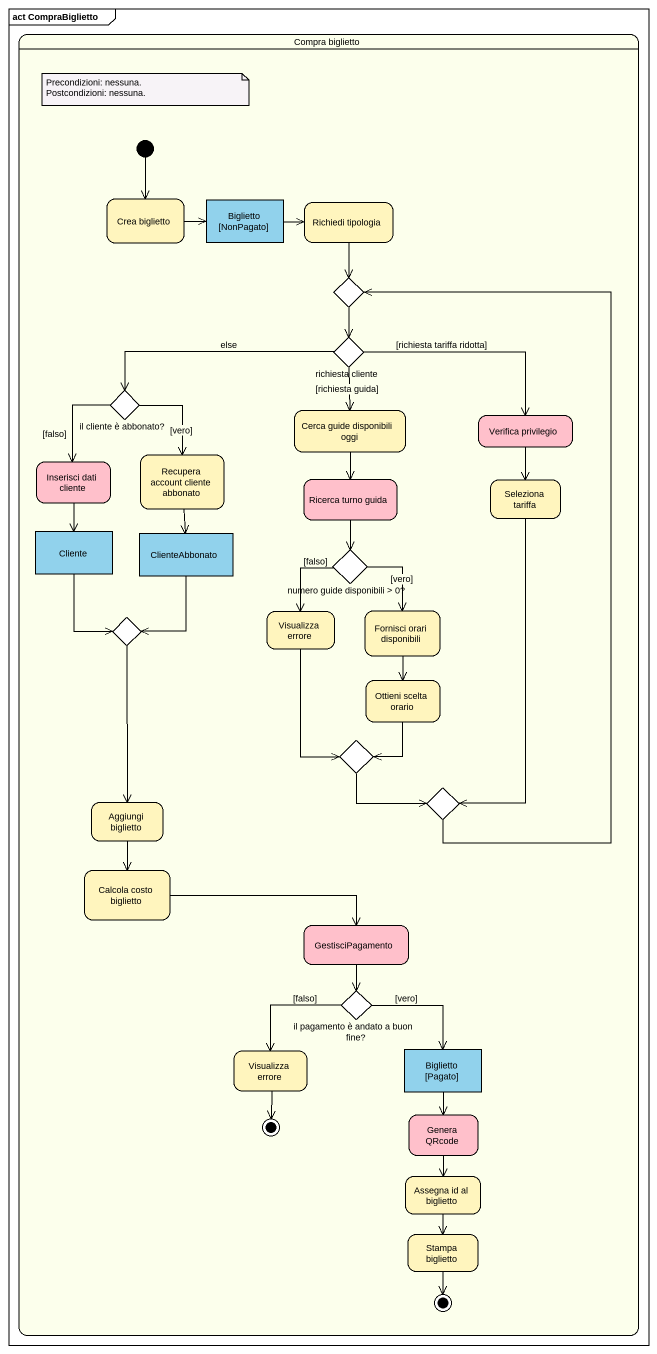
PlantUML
@startuml
mainframe act CompraBiglietto
hide empty description
state "Compra biglietto" as Compra_biglietto #FCFFEC {
  state "Crea biglietto" as Crea_biglietto #FFF5BE
  state "Biglietto [NonPagato]" as Biglietto_NonPagato <<object>> #91D2EC
  state "Richiedi tipologia" as Richiedi_tipologia #FFF5BE
  state choice1 <<choice>> #85F4A3
  state "richiesta cliente" as richiesta_cliente <<choice>> #85F4A3
  state "il cliente è abbonato?" as il_cliente_è_abbonato <<choice>> #85F4A3
  state "Cerca guide disponibili oggi" as Cerca_guide_disponibili_oggi #FFF5BE
  state "Verifica privilegio" as Verifica_privilegio #FFC0CB
  state "Inserisci dati cliente" as Inserisci_dati_cliente #FFC0CB
  state "Recupera account cliente abbonato" as Recupera_account_cliente #FFF5BE
  state "Ricerca turno guida" as Ricerca_turno_guida #FFC0CB
  state "Seleziona tariffa" as Seleziona_tariffa #FFF5BE
  state Cliente <<object>> #91D2EC
  state ClienteAbbonato <<object>> #91D2EC
  state "numero guide disponibili > 0?" as numero_guide_disponibili_0 <<choice>> #85F4A3
  state choice2 <<choice>> #85F4A3
  state "Visualizza errore" as Visualizza_errore #FFF5BE
  state "Fornisci orari disponibili" as Fornisci_orari_disponibili #FFF5BE
  state "Ottieni scelta orario" as Ottieni_scelta_orario #FFF5BE
  state choice3 <<choice>> #85F4A3
  state choice4 <<choice>> #85F4A3
  state "Aggiungi biglietto" as Aggiungi_biglietto #FFF5BE
  state "Calcola costo biglietto" as Calcola_costo_biglietto #FFF5BE
  state GestisciPagamento #FFC0CB
  state "il pagamento è andato a buon fine?" as il_pagamento_è_andato_a <<choice>> #85F4A3
  state "Visualizza errore" as Visualizza_errore_2 #FFF5BE
  state "Biglietto [Pagato]" as Biglietto_Pagato <<object>> #91D2EC
  state final1 <<end>>
  state "Genera QRcode" as Genera_QRcode #FFC0CB
  state "Assegna id al biglietto" as Assegna_id_al_biglietto #FFF5BE
  state "Stampa biglietto" as Stampa_biglietto #FFF5BE
  state final2 <<end>>
  [*] --> Crea_biglietto
}
Crea_biglietto -right-> Biglietto_NonPagato
Biglietto_NonPagato -right-> Richiedi_tipologia
Richiedi_tipologia --> choice1
choice1 --> richiesta_cliente
richiesta_cliente -left-> il_cliente_è_abbonato : else
richiesta_cliente --> Cerca_guide_disponibili_oggi : [richiesta guida]
richiesta_cliente -right-> Verifica_privilegio : [richiesta tariffa ridotta]
il_cliente_è_abbonato --> Inserisci_dati_cliente : [falso]
il_cliente_è_abbonato --> Recupera_account_cliente : [vero]
Cerca_guide_disponibili_oggi --> Ricerca_turno_guida
Verifica_privilegio --> Seleziona_tariffa
Inserisci_dati_cliente --> Cliente
Recupera_account_cliente --> ClienteAbbonato
Ricerca_turno_guida --> numero_guide_disponibili_0
Seleziona_tariffa --> choice4
Cliente --> choice2
ClienteAbbonato --> choice2
numero_guide_disponibili_0 --> Visualizza_errore : [falso]
numero_guide_disponibili_0 --> Fornisci_orari_disponibili : [vero]
choice2 --> Aggiungi_biglietto
Visualizza_errore --> choice3
Fornisci_orari_disponibili --> Ottieni_scelta_orario
Ottieni_scelta_orario --> choice3
choice3 -right-> choice4
choice4 -up-> choice1
Aggiungi_biglietto --> Calcola_costo_biglietto
Calcola_costo_biglietto -right-> GestisciPagamento
GestisciPagamento --> il_pagamento_è_andato_a
il_pagamento_è_andato_a --> Visualizza_errore_2 : [falso]
il_pagamento_è_andato_a --> Biglietto_Pagato : [vero]
Visualizza_errore_2 --> final1
Biglietto_Pagato --> Genera_QRcode
Genera_QRcode --> Assegna_id_al_biglietto
Assegna_id_al_biglietto --> Stampa_biglietto
Stampa_biglietto --> final2
note as N1
  Precondizioni: nessuna.
  Postcondizioni: nessuna.
end note
@enduml
